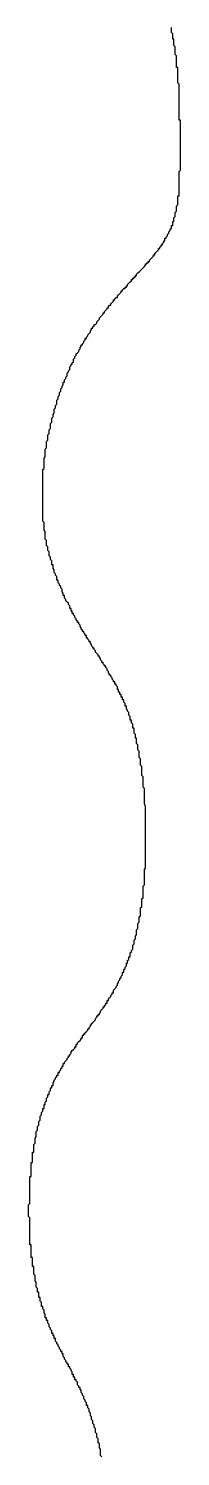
# Model space of a CAD drawing. Header units: millimetres. Extents: x 289 to 9778, y -894 to 6380.
# Drawn here: x 7124.49 to 7125.67, y -350.55 to -339.44 of the extents above; entities that cross this region are included whole.
import ezdxf

# ---------------------------------------------------------------- set-up
doc = ezdxf.new("R2010")
doc.units = ezdxf.units.MM

msp = doc.modelspace()

# ---------------------------------------------------------------- linework, layer by layer
msp.add_polyline3d([(7125.06, -350.553, 0), (7125.05, -350.543, 0), (7125.05, -350.533, 0), (7125.05, -350.523, 0), (7125.05, -350.513, 0), (7125.05, -350.503, 0), (7125.05, -350.493, 0), (7125.04, -350.483, 0), (7125.04, -350.473, 0), (7125.04, -350.473, 0), (7125.04, -350.463, 0), (7125.04, -350.453, 0), (7125.03, -350.443, 0), (7125.03, -350.433, 0), (7125.03, -350.423, 0), (7125.03, -350.413, 0), (7125.03, -350.413, 0), (7125.02, -350.403, 0), (7125.02, -350.393, 0), (7125.02, -350.383, 0), (7125.02, -350.373, 0), (7125.02, -350.373, 0), (7125.01, -350.363, 0), (7125.01, -350.353, 0), (7125.01, -350.343, 0), (7125.01, -350.343, 0), (7125.01, -350.333, 0), (7125, -350.323, 0), (7125, -350.313, 0), (7125, -350.303, 0), (7125, -350.303, 0), (7124.99, -350.293, 0), (7124.99, -350.283, 0), (7124.99, -350.273, 0), (7124.99, -350.273, 0), (7124.98, -350.263, 0), (7124.98, -350.253, 0), (7124.98, -350.253, 0), (7124.98, -350.243, 0), (7124.97, -350.233, 0), (7124.97, -350.223, 0), (7124.97, -350.223, 0), (7124.97, -350.213, 0), (7124.96, -350.203, 0), (7124.96, -350.203, 0), (7124.96, -350.193, 0), (7124.96, -350.183, 0), (7124.95, -350.173, 0), (7124.95, -350.173, 0), (7124.95, -350.163, 0), (7124.95, -350.153, 0), (7124.94, -350.153, 0), (7124.94, -350.143, 0), (7124.94, -350.133, 0), (7124.94, -350.133, 0), (7124.93, -350.123, 0), (7124.93, -350.113, 0), (7124.93, -350.113, 0), (7124.92, -350.103, 0), (7124.92, -350.093, 0), (7124.92, -350.093, 0), (7124.92, -350.083, 0), (7124.91, -350.073, 0), (7124.91, -350.073, 0), (7124.91, -350.063, 0), (7124.9, -350.053, 0), (7124.9, -350.053, 0), (7124.9, -350.043, 0), (7124.9, -350.033, 0), (7124.89, -350.033, 0), (7124.89, -350.023, 0), (7124.89, -350.013, 0), (7124.88, -350.013, 0), (7124.88, -350.003, 0), (7124.88, -350.003, 0), (7124.87, -349.993, 0), (7124.87, -349.983, 0), (7124.87, -349.983, 0), (7124.87, -349.973, 0), (7124.86, -349.963, 0), (7124.86, -349.963, 0), (7124.86, -349.953, 0), (7124.85, -349.953, 0), (7124.85, -349.943, 0), (7124.85, -349.933, 0), (7124.84, -349.933, 0), (7124.84, -349.923, 0), (7124.84, -349.913, 0), (7124.83, -349.913, 0), (7124.83, -349.903, 0), (7124.83, -349.903, 0), (7124.83, -349.893, 0), (7124.82, -349.883, 0), (7124.82, -349.883, 0), (7124.82, -349.873, 0), (7124.81, -349.863, 0), (7124.81, -349.863, 0), (7124.81, -349.853, 0), (7124.8, -349.853, 0), (7124.8, -349.843, 0), (7124.8, -349.833, 0), (7124.79, -349.833, 0), (7124.79, -349.823, 0), (7124.79, -349.823, 0), (7124.78, -349.813, 0), (7124.78, -349.803, 0), (7124.78, -349.803, 0), (7124.77, -349.793, 0), (7124.77, -349.783, 0), (7124.77, -349.783, 0), (7124.76, -349.773, 0), (7124.76, -349.773, 0), (7124.76, -349.763, 0), (7124.76, -349.753, 0), (7124.75, -349.753, 0), (7124.75, -349.743, 0), (7124.75, -349.733, 0), (7124.74, -349.733, 0), (7124.74, -349.723, 0), (7124.74, -349.723, 0), (7124.73, -349.713, 0), (7124.73, -349.703, 0), (7124.73, -349.703, 0), (7124.72, -349.693, 0), (7124.72, -349.683, 0), (7124.72, -349.683, 0), (7124.71, -349.673, 0), (7124.71, -349.673, 0), (7124.71, -349.663, 0), (7124.7, -349.653, 0), (7124.7, -349.653, 0), (7124.7, -349.643, 0), (7124.7, -349.633, 0), (7124.69, -349.633, 0), (7124.69, -349.623, 0), (7124.69, -349.613, 0), (7124.68, -349.613, 0), (7124.68, -349.603, 0), (7124.68, -349.593, 0), (7124.67, -349.593, 0), (7124.67, -349.583, 0), (7124.67, -349.583, 0), (7124.67, -349.573, 0), (7124.66, -349.563, 0), (7124.66, -349.563, 0), (7124.66, -349.553, 0), (7124.65, -349.543, 0), (7124.65, -349.543, 0), (7124.65, -349.533, 0), (7124.65, -349.523, 0), (7124.64, -349.513, 0), (7124.64, -349.513, 0), (7124.64, -349.503, 0), (7124.64, -349.493, 0), (7124.63, -349.493, 0), (7124.63, -349.483, 0), (7124.63, -349.473, 0), (7124.62, -349.473, 0), (7124.62, -349.463, 0), (7124.62, -349.453, 0), (7124.62, -349.453, 0), (7124.62, -349.443, 0), (7124.61, -349.433, 0), (7124.61, -349.433, 0), (7124.61, -349.423, 0), (7124.61, -349.413, 0), (7124.6, -349.403, 0), (7124.6, -349.403, 0), (7124.6, -349.393, 0), (7124.6, -349.383, 0), (7124.59, -349.383, 0), (7124.59, -349.373, 0), (7124.59, -349.363, 0), (7124.59, -349.363, 0), (7124.59, -349.353, 0), (7124.58, -349.343, 0), (7124.58, -349.343, 0), (7124.58, -349.333, 0), (7124.58, -349.323, 0), (7124.58, -349.313, 0), (7124.57, -349.313, 0), (7124.57, -349.303, 0), (7124.57, -349.293, 0), (7124.57, -349.293, 0), (7124.57, -349.283, 0), (7124.57, -349.273, 0), (7124.56, -349.273, 0), (7124.56, -349.263, 0), (7124.56, -349.253, 0), (7124.56, -349.243, 0), (7124.56, -349.243, 0), (7124.55, -349.233, 0), (7124.55, -349.223, 0), (7124.55, -349.223, 0), (7124.55, -349.213, 0), (7124.55, -349.203, 0), (7124.55, -349.193, 0), (7124.55, -349.193, 0), (7124.54, -349.183, 0), (7124.54, -349.173, 0), (7124.54, -349.173, 0), (7124.54, -349.163, 0), (7124.54, -349.153, 0), (7124.54, -349.153, 0), (7124.54, -349.143, 0), (7124.53, -349.133, 0), (7124.53, -349.123, 0), (7124.53, -349.123, 0), (7124.53, -349.113, 0), (7124.53, -349.103, 0), (7124.53, -349.103, 0), (7124.53, -349.093, 0), (7124.53, -349.083, 0), (7124.53, -349.073, 0), (7124.52, -349.073, 0), (7124.52, -349.063, 0), (7124.52, -349.053, 0), (7124.52, -349.053, 0), (7124.52, -349.043, 0), (7124.52, -349.033, 0), (7124.52, -349.023, 0), (7124.52, -349.023, 0), (7124.52, -349.013, 0), (7124.52, -349.003, 0), (7124.51, -349.003, 0), (7124.51, -348.993, 0), (7124.51, -348.983, 0), (7124.51, -348.973, 0), (7124.51, -348.973, 0), (7124.51, -348.963, 0), (7124.51, -348.953, 0), (7124.51, -348.953, 0), (7124.51, -348.943, 0), (7124.51, -348.933, 0), (7124.51, -348.933, 0), (7124.51, -348.923, 0), (7124.51, -348.913, 0), (7124.51, -348.903, 0), (7124.5, -348.903, 0), (7124.5, -348.893, 0), (7124.5, -348.883, 0), (7124.5, -348.883, 0), (7124.5, -348.873, 0), (7124.5, -348.863, 0), (7124.5, -348.853, 0), (7124.5, -348.853, 0), (7124.5, -348.843, 0), (7124.5, -348.833, 0), (7124.5, -348.833, 0), (7124.5, -348.823, 0), (7124.5, -348.813, 0), (7124.5, -348.803, 0), (7124.5, -348.803, 0), (7124.5, -348.793, 0), (7124.5, -348.783, 0), (7124.5, -348.783, 0), (7124.5, -348.773, 0), (7124.5, -348.763, 0), (7124.5, -348.753, 0), (7124.5, -348.753, 0), (7124.5, -348.743, 0), (7124.5, -348.733, 0), (7124.5, -348.733, 0), (7124.5, -348.723, 0), (7124.5, -348.713, 0), (7124.5, -348.713, 0), (7124.5, -348.703, 0), (7124.5, -348.693, 0), (7124.49, -348.683, 0), (7124.49, -348.683, 0), (7124.49, -348.673, 0), (7124.49, -348.663, 0), (7124.49, -348.663, 0), (7124.49, -348.653, 0), (7124.49, -348.643, 0), (7124.49, -348.633, 0), (7124.49, -348.633, 0), (7124.49, -348.623, 0), (7124.49, -348.613, 0), (7124.49, -348.613, 0), (7124.49, -348.603, 0), (7124.49, -348.593, 0), (7124.49, -348.593, 0), (7124.5, -348.583, 0), (7124.5, -348.573, 0), (7124.5, -348.563, 0), (7124.5, -348.563, 0), (7124.5, -348.553, 0), (7124.5, -348.543, 0), (7124.5, -348.543, 0), (7124.5, -348.533, 0), (7124.5, -348.523, 0), (7124.5, -348.513, 0), (7124.5, -348.513, 0), (7124.5, -348.503, 0), (7124.5, -348.493, 0), (7124.5, -348.493, 0), (7124.5, -348.483, 0), (7124.5, -348.473, 0), (7124.5, -348.463, 0), (7124.5, -348.463, 0), (7124.5, -348.453, 0), (7124.5, -348.443, 0), (7124.5, -348.443, 0), (7124.5, -348.433, 0), (7124.5, -348.423, 0), (7124.5, -348.413, 0), (7124.5, -348.413, 0), (7124.5, -348.403, 0), (7124.5, -348.393, 0), (7124.5, -348.393, 0), (7124.5, -348.383, 0), (7124.5, -348.373, 0), (7124.51, -348.373, 0), (7124.51, -348.363, 0), (7124.51, -348.353, 0), (7124.51, -348.343, 0), (7124.51, -348.343, 0), (7124.51, -348.333, 0), (7124.51, -348.323, 0), (7124.51, -348.313, 0), (7124.51, -348.313, 0), (7124.51, -348.303, 0), (7124.51, -348.293, 0), (7124.51, -348.293, 0), (7124.51, -348.283, 0), (7124.51, -348.273, 0), (7124.51, -348.263, 0), (7124.52, -348.263, 0), (7124.52, -348.253, 0), (7124.52, -348.243, 0), (7124.52, -348.243, 0), (7124.52, -348.233, 0), (7124.52, -348.223, 0), (7124.52, -348.213, 0), (7124.52, -348.213, 0), (7124.52, -348.203, 0), (7124.52, -348.193, 0), (7124.52, -348.183, 0), (7124.53, -348.183, 0), (7124.53, -348.173, 0), (7124.53, -348.163, 0), (7124.53, -348.163, 0), (7124.53, -348.153, 0), (7124.53, -348.143, 0), (7124.53, -348.133, 0), (7124.53, -348.133, 0), (7124.53, -348.123, 0), (7124.54, -348.113, 0), (7124.54, -348.103, 0), (7124.54, -348.103, 0), (7124.54, -348.093, 0), (7124.54, -348.083, 0), (7124.54, -348.083, 0), (7124.54, -348.073, 0), (7124.55, -348.063, 0), (7124.55, -348.053, 0), (7124.55, -348.053, 0), (7124.55, -348.043, 0), (7124.55, -348.033, 0), (7124.55, -348.023, 0), (7124.55, -348.023, 0), (7124.56, -348.013, 0), (7124.56, -348.003, 0), (7124.56, -348.003, 0), (7124.56, -347.993, 0), (7124.56, -347.983, 0), (7124.57, -347.973, 0), (7124.57, -347.973, 0), (7124.57, -347.963, 0), (7124.57, -347.953, 0), (7124.57, -347.943, 0), (7124.57, -347.943, 0), (7124.58, -347.933, 0), (7124.58, -347.923, 0), (7124.58, -347.923, 0), (7124.58, -347.913, 0), (7124.58, -347.903, 0), (7124.59, -347.893, 0), (7124.59, -347.893, 0), (7124.59, -347.883, 0), (7124.59, -347.873, 0), (7124.6, -347.863, 0), (7124.6, -347.863, 0), (7124.6, -347.853, 0), (7124.6, -347.843, 0), (7124.61, -347.843, 0), (7124.61, -347.833, 0), (7124.61, -347.823, 0), (7124.61, -347.813, 0), (7124.62, -347.813, 0), (7124.62, -347.803, 0), (7124.62, -347.793, 0), (7124.62, -347.793, 0), (7124.63, -347.783, 0), (7124.63, -347.773, 0), (7124.63, -347.763, 0), (7124.63, -347.763, 0), (7124.64, -347.753, 0), (7124.64, -347.743, 0), (7124.64, -347.733, 0), (7124.65, -347.733, 0), (7124.65, -347.723, 0), (7124.65, -347.713, 0), (7124.65, -347.713, 0), (7124.66, -347.703, 0), (7124.66, -347.693, 0), (7124.66, -347.683, 0), (7124.67, -347.683, 0), (7124.67, -347.673, 0), (7124.67, -347.663, 0), (7124.68, -347.663, 0), (7124.68, -347.653, 0), (7124.68, -347.643, 0), (7124.69, -347.633, 0), (7124.69, -347.633, 0), (7124.69, -347.623, 0), (7124.7, -347.613, 0), (7124.7, -347.613, 0), (7124.7, -347.603, 0), (7124.71, -347.593, 0), (7124.71, -347.583, 0), (7124.72, -347.583, 0), (7124.72, -347.573, 0), (7124.72, -347.563, 0), (7124.73, -347.563, 0), (7124.73, -347.553, 0), (7124.74, -347.543, 0), (7124.74, -347.543, 0), (7124.74, -347.533, 0), (7124.75, -347.523, 0), (7124.75, -347.513, 0), (7124.76, -347.513, 0), (7124.76, -347.503, 0), (7124.76, -347.493, 0), (7124.77, -347.493, 0), (7124.77, -347.483, 0), (7124.78, -347.473, 0), (7124.78, -347.473, 0), (7124.79, -347.463, 0), (7124.79, -347.453, 0), (7124.79, -347.453, 0), (7124.8, -347.443, 0), (7124.8, -347.433, 0), (7124.81, -347.433, 0), (7124.81, -347.423, 0), (7124.82, -347.413, 0), (7124.82, -347.413, 0), (7124.82, -347.403, 0), (7124.83, -347.393, 0), (7124.83, -347.393, 0), (7124.84, -347.383, 0), (7124.84, -347.383, 0), (7124.85, -347.373, 0), (7124.85, -347.363, 0), (7124.86, -347.363, 0), (7124.86, -347.353, 0), (7124.86, -347.343, 0), (7124.87, -347.343, 0), (7124.87, -347.333, 0), (7124.88, -347.323, 0), (7124.88, -347.323, 0), (7124.89, -347.313, 0), (7124.89, -347.313, 0), (7124.9, -347.303, 0), (7124.9, -347.293, 0), (7124.91, -347.293, 0), (7124.91, -347.283, 0), (7124.91, -347.273, 0), (7124.92, -347.273, 0), (7124.92, -347.263, 0), (7124.93, -347.263, 0), (7124.93, -347.253, 0), (7124.94, -347.243, 0), (7124.94, -347.243, 0), (7124.95, -347.233, 0), (7124.95, -347.223, 0), (7124.96, -347.223, 0), (7124.96, -347.213, 0), (7124.96, -347.213, 0), (7124.97, -347.203, 0), (7124.97, -347.193, 0), (7124.98, -347.193, 0), (7124.98, -347.183, 0), (7124.99, -347.173, 0), (7124.99, -347.173, 0), (7125, -347.163, 0), (7125, -347.163, 0), (7125.01, -347.153, 0), (7125.01, -347.143, 0), (7125.01, -347.143, 0), (7125.02, -347.133, 0), (7125.02, -347.123, 0), (7125.03, -347.123, 0), (7125.03, -347.113, 0), (7125.04, -347.113, 0), (7125.04, -347.103, 0), (7125.05, -347.093, 0), (7125.05, -347.093, 0), (7125.05, -347.083, 0), (7125.06, -347.073, 0), (7125.06, -347.073, 0), (7125.07, -347.063, 0), (7125.07, -347.053, 0), (7125.08, -347.053, 0), (7125.08, -347.043, 0), (7125.08, -347.043, 0), (7125.09, -347.033, 0), (7125.09, -347.023, 0), (7125.1, -347.023, 0), (7125.1, -347.013, 0), (7125.1, -347.003, 0), (7125.11, -347.003, 0), (7125.11, -346.993, 0), (7125.12, -346.983, 0), (7125.12, -346.983, 0), (7125.13, -346.973, 0), (7125.13, -346.963, 0), (7125.13, -346.963, 0), (7125.14, -346.953, 0), (7125.14, -346.943, 0), (7125.15, -346.943, 0), (7125.15, -346.933, 0), (7125.15, -346.923, 0), (7125.16, -346.913, 0), (7125.16, -346.913, 0), (7125.17, -346.903, 0), (7125.17, -346.893, 0), (7125.17, -346.893, 0), (7125.18, -346.883, 0), (7125.18, -346.873, 0), (7125.18, -346.873, 0), (7125.19, -346.863, 0), (7125.19, -346.853, 0), (7125.2, -346.843, 0), (7125.2, -346.843, 0), (7125.2, -346.833, 0), (7125.21, -346.823, 0), (7125.21, -346.813, 0), (7125.21, -346.813, 0), (7125.22, -346.803, 0), (7125.22, -346.793, 0), (7125.22, -346.783, 0), (7125.23, -346.783, 0), (7125.23, -346.773, 0), (7125.23, -346.763, 0), (7125.24, -346.753, 0), (7125.24, -346.753, 0), (7125.24, -346.743, 0), (7125.25, -346.733, 0), (7125.25, -346.723, 0), (7125.25, -346.713, 0), (7125.26, -346.713, 0), (7125.26, -346.703, 0), (7125.26, -346.693, 0), (7125.27, -346.683, 0), (7125.27, -346.673, 0), (7125.27, -346.663, 0), (7125.28, -346.663, 0), (7125.28, -346.653, 0), (7125.28, -346.643, 0), (7125.28, -346.633, 0), (7125.29, -346.623, 0), (7125.29, -346.613, 0), (7125.29, -346.613, 0), (7125.3, -346.603, 0), (7125.3, -346.593, 0), (7125.3, -346.583, 0), (7125.3, -346.573, 0), (7125.31, -346.563, 0), (7125.31, -346.553, 0), (7125.31, -346.543, 0), (7125.31, -346.533, 0), (7125.32, -346.523, 0), (7125.32, -346.523, 0), (7125.32, -346.513, 0), (7125.32, -346.503, 0), (7125.33, -346.493, 0), (7125.33, -346.483, 0), (7125.33, -346.473, 0), (7125.33, -346.463, 0), (7125.33, -346.453, 0), (7125.34, -346.443, 0), (7125.34, -346.433, 0), (7125.34, -346.423, 0), (7125.34, -346.413, 0), (7125.34, -346.403, 0), (7125.35, -346.393, 0), (7125.35, -346.383, 0), (7125.35, -346.373, 0), (7125.35, -346.363, 0), (7125.35, -346.353, 0), (7125.36, -346.343, 0), (7125.36, -346.333, 0), (7125.36, -346.313, 0), (7125.36, -346.303, 0), (7125.36, -346.293, 0), (7125.36, -346.283, 0), (7125.37, -346.273, 0), (7125.37, -346.263, 0), (7125.37, -346.253, 0), (7125.37, -346.243, 0), (7125.37, -346.233, 0), (7125.37, -346.223, 0), (7125.37, -346.213, 0), (7125.38, -346.203, 0), (7125.38, -346.193, 0), (7125.38, -346.173, 0), (7125.38, -346.163, 0), (7125.38, -346.153, 0), (7125.38, -346.143, 0), (7125.38, -346.133, 0), (7125.38, -346.123, 0), (7125.38, -346.113, 0), (7125.39, -346.103, 0), (7125.39, -346.093, 0), (7125.39, -346.073, 0), (7125.39, -346.063, 0), (7125.39, -346.053, 0), (7125.39, -346.043, 0), (7125.39, -346.033, 0), (7125.39, -346.023, 0), (7125.39, -346.013, 0), (7125.39, -345.993, 0), (7125.39, -345.983, 0), (7125.4, -345.973, 0), (7125.4, -345.963, 0), (7125.4, -345.953, 0), (7125.4, -345.943, 0), (7125.4, -345.933, 0), (7125.4, -345.913, 0), (7125.4, -345.903, 0), (7125.4, -345.893, 0), (7125.4, -345.883, 0), (7125.4, -345.873, 0), (7125.4, -345.863, 0), (7125.4, -345.853, 0), (7125.4, -345.833, 0), (7125.4, -345.823, 0), (7125.4, -345.813, 0), (7125.4, -345.803, 0), (7125.4, -345.793, 0), (7125.4, -345.783, 0), (7125.4, -345.773, 0), (7125.4, -345.753, 0), (7125.4, -345.743, 0), (7125.4, -345.733, 0), (7125.4, -345.723, 0), (7125.4, -345.713, 0), (7125.4, -345.703, 0), (7125.4, -345.693, 0), (7125.4, -345.673, 0), (7125.4, -345.663, 0), (7125.4, -345.653, 0), (7125.4, -345.643, 0), (7125.4, -345.633, 0), (7125.4, -345.623, 0), (7125.4, -345.613, 0), (7125.4, -345.603, 0), (7125.4, -345.583, 0), (7125.4, -345.573, 0), (7125.4, -345.563, 0), (7125.4, -345.553, 0), (7125.4, -345.543, 0), (7125.4, -345.533, 0), (7125.4, -345.523, 0), (7125.4, -345.513, 0), (7125.4, -345.503, 0), (7125.4, -345.493, 0), (7125.39, -345.473, 0), (7125.39, -345.463, 0), (7125.39, -345.453, 0), (7125.39, -345.443, 0), (7125.39, -345.433, 0), (7125.39, -345.423, 0), (7125.39, -345.413, 0), (7125.39, -345.403, 0), (7125.39, -345.393, 0), (7125.39, -345.383, 0), (7125.39, -345.373, 0), (7125.39, -345.363, 0), (7125.39, -345.353, 0), (7125.38, -345.343, 0), (7125.38, -345.333, 0), (7125.38, -345.323, 0), (7125.38, -345.313, 0), (7125.38, -345.303, 0), (7125.38, -345.293, 0), (7125.38, -345.283, 0), (7125.38, -345.273, 0), (7125.38, -345.263, 0), (7125.37, -345.253, 0), (7125.37, -345.243, 0), (7125.37, -345.233, 0), (7125.37, -345.223, 0), (7125.37, -345.213, 0), (7125.37, -345.203, 0), (7125.37, -345.193, 0), (7125.37, -345.183, 0), (7125.36, -345.173, 0), (7125.36, -345.163, 0), (7125.36, -345.153, 0), (7125.36, -345.143, 0), (7125.36, -345.143, 0), (7125.36, -345.133, 0), (7125.36, -345.123, 0), (7125.35, -345.113, 0), (7125.35, -345.103, 0), (7125.35, -345.093, 0), (7125.35, -345.083, 0), (7125.35, -345.073, 0), (7125.35, -345.073, 0), (7125.35, -345.063, 0), (7125.34, -345.053, 0), (7125.34, -345.043, 0), (7125.34, -345.033, 0), (7125.34, -345.023, 0), (7125.34, -345.023, 0), (7125.34, -345.013, 0), (7125.33, -345.003, 0), (7125.33, -344.993, 0), (7125.33, -344.993, 0), (7125.33, -344.983, 0), (7125.33, -344.973, 0), (7125.33, -344.963, 0), (7125.32, -344.963, 0), (7125.32, -344.953, 0), (7125.32, -344.943, 0), (7125.32, -344.933, 0), (7125.32, -344.933, 0), (7125.31, -344.923, 0), (7125.31, -344.913, 0), (7125.31, -344.903, 0), (7125.31, -344.903, 0), (7125.31, -344.893, 0), (7125.31, -344.883, 0), (7125.3, -344.883, 0), (7125.3, -344.873, 0), (7125.3, -344.863, 0), (7125.3, -344.863, 0), (7125.3, -344.853, 0), (7125.29, -344.843, 0), (7125.29, -344.843, 0), (7125.29, -344.833, 0), (7125.29, -344.823, 0), (7125.28, -344.823, 0), (7125.28, -344.813, 0), (7125.28, -344.803, 0), (7125.28, -344.803, 0), (7125.28, -344.793, 0), (7125.27, -344.783, 0), (7125.27, -344.783, 0), (7125.27, -344.773, 0), (7125.27, -344.773, 0), (7125.27, -344.763, 0), (7125.26, -344.753, 0), (7125.26, -344.753, 0), (7125.26, -344.743, 0), (7125.26, -344.743, 0), (7125.25, -344.733, 0), (7125.25, -344.723, 0), (7125.25, -344.723, 0), (7125.25, -344.713, 0), (7125.24, -344.713, 0), (7125.24, -344.703, 0), (7125.24, -344.703, 0), (7125.24, -344.693, 0), (7125.23, -344.683, 0), (7125.23, -344.683, 0), (7125.23, -344.673, 0), (7125.23, -344.673, 0), (7125.23, -344.663, 0), (7125.22, -344.663, 0), (7125.22, -344.653, 0), (7125.22, -344.643, 0), (7125.21, -344.643, 0), (7125.21, -344.633, 0), (7125.21, -344.633, 0), (7125.21, -344.623, 0), (7125.2, -344.623, 0), (7125.2, -344.613, 0), (7125.2, -344.613, 0), (7125.2, -344.603, 0), (7125.19, -344.603, 0), (7125.19, -344.593, 0), (7125.19, -344.593, 0), (7125.19, -344.583, 0), (7125.18, -344.583, 0), (7125.18, -344.573, 0), (7125.18, -344.563, 0), (7125.18, -344.563, 0), (7125.17, -344.553, 0), (7125.17, -344.553, 0), (7125.17, -344.543, 0), (7125.16, -344.543, 0), (7125.16, -344.533, 0), (7125.16, -344.533, 0), (7125.16, -344.523, 0), (7125.15, -344.523, 0), (7125.15, -344.513, 0), (7125.15, -344.513, 0), (7125.14, -344.503, 0), (7125.14, -344.503, 0), (7125.14, -344.493, 0), (7125.14, -344.493, 0), (7125.13, -344.483, 0), (7125.13, -344.483, 0), (7125.13, -344.473, 0), (7125.12, -344.473, 0), (7125.12, -344.463, 0), (7125.12, -344.463, 0), (7125.11, -344.453, 0), (7125.11, -344.453, 0), (7125.11, -344.443, 0), (7125.1, -344.433, 0), (7125.1, -344.433, 0), (7125.1, -344.423, 0), (7125.1, -344.423, 0), (7125.09, -344.413, 0), (7125.09, -344.413, 0), (7125.09, -344.403, 0), (7125.08, -344.403, 0), (7125.08, -344.393, 0), (7125.08, -344.393, 0), (7125.07, -344.383, 0), (7125.07, -344.383, 0), (7125.07, -344.373, 0), (7125.06, -344.373, 0), (7125.06, -344.363, 0), (7125.06, -344.363, 0), (7125.05, -344.353, 0), (7125.05, -344.343, 0), (7125.05, -344.343, 0), (7125.04, -344.333, 0), (7125.04, -344.333, 0), (7125.04, -344.323, 0), (7125.03, -344.323, 0), (7125.03, -344.313, 0), (7125.03, -344.313, 0), (7125.02, -344.303, 0), (7125.02, -344.303, 0), (7125.01, -344.293, 0), (7125.01, -344.283, 0), (7125.01, -344.283, 0), (7125, -344.273, 0), (7125, -344.273, 0), (7125, -344.263, 0), (7124.99, -344.263, 0), (7124.99, -344.253, 0), (7124.99, -344.253, 0), (7124.98, -344.243, 0), (7124.98, -344.233, 0), (7124.98, -344.233, 0), (7124.97, -344.223, 0), (7124.97, -344.223, 0), (7124.97, -344.213, 0), (7124.96, -344.213, 0), (7124.96, -344.203, 0), (7124.95, -344.193, 0), (7124.95, -344.193, 0), (7124.95, -344.183, 0), (7124.94, -344.183, 0), (7124.94, -344.173, 0), (7124.94, -344.163, 0), (7124.93, -344.163, 0), (7124.93, -344.153, 0), (7124.93, -344.153, 0), (7124.92, -344.143, 0), (7124.92, -344.133, 0), (7124.91, -344.133, 0), (7124.91, -344.123, 0), (7124.91, -344.123, 0), (7124.9, -344.113, 0), (7124.9, -344.103, 0), (7124.9, -344.103, 0), (7124.89, -344.093, 0), (7124.89, -344.083, 0), (7124.89, -344.083, 0), (7124.88, -344.073, 0), (7124.88, -344.063, 0), (7124.87, -344.063, 0), (7124.87, -344.053, 0), (7124.87, -344.053, 0), (7124.86, -344.043, 0), (7124.86, -344.033, 0), (7124.86, -344.033, 0), (7124.85, -344.023, 0), (7124.85, -344.013, 0), (7124.85, -344.013, 0), (7124.84, -344.003, 0), (7124.84, -343.993, 0), (7124.83, -343.993, 0), (7124.83, -343.983, 0), (7124.83, -343.973, 0), (7124.82, -343.973, 0), (7124.82, -343.963, 0), (7124.82, -343.953, 0), (7124.81, -343.953, 0), (7124.81, -343.943, 0), (7124.81, -343.933, 0), (7124.8, -343.923, 0), (7124.8, -343.923, 0), (7124.8, -343.913, 0), (7124.79, -343.903, 0), (7124.79, -343.903, 0), (7124.78, -343.893, 0), (7124.78, -343.883, 0), (7124.78, -343.883, 0), (7124.77, -343.873, 0), (7124.77, -343.863, 0), (7124.77, -343.853, 0), (7124.76, -343.853, 0), (7124.76, -343.843, 0), (7124.76, -343.833, 0), (7124.75, -343.823, 0), (7124.75, -343.823, 0), (7124.75, -343.813, 0), (7124.75, -343.803, 0), (7124.74, -343.793, 0), (7124.74, -343.793, 0), (7124.74, -343.783, 0), (7124.73, -343.773, 0), (7124.73, -343.763, 0), (7124.73, -343.763, 0), (7124.72, -343.753, 0), (7124.72, -343.743, 0), (7124.72, -343.733, 0), (7124.71, -343.733, 0), (7124.71, -343.723, 0), (7124.71, -343.713, 0), (7124.71, -343.703, 0), (7124.7, -343.693, 0), (7124.7, -343.693, 0), (7124.7, -343.683, 0), (7124.69, -343.673, 0), (7124.69, -343.663, 0), (7124.69, -343.653, 0), (7124.69, -343.653, 0), (7124.68, -343.643, 0), (7124.68, -343.633, 0), (7124.68, -343.623, 0), (7124.68, -343.613, 0), (7124.67, -343.613, 0), (7124.67, -343.603, 0), (7124.67, -343.593, 0), (7124.67, -343.583, 0), (7124.66, -343.573, 0), (7124.66, -343.563, 0), (7124.66, -343.563, 0), (7124.66, -343.553, 0), (7124.65, -343.543, 0), (7124.65, -343.533, 0), (7124.65, -343.523, 0), (7124.65, -343.513, 0), (7124.64, -343.503, 0), (7124.64, -343.503, 0), (7124.64, -343.493, 0), (7124.64, -343.483, 0), (7124.64, -343.473, 0), (7124.63, -343.463, 0), (7124.63, -343.453, 0), (7124.63, -343.443, 0), (7124.63, -343.433, 0), (7124.63, -343.423, 0), (7124.63, -343.423, 0), (7124.62, -343.413, 0), (7124.62, -343.403, 0), (7124.62, -343.393, 0), (7124.62, -343.383, 0), (7124.62, -343.373, 0), (7124.62, -343.363, 0), (7124.62, -343.353, 0), (7124.61, -343.343, 0), (7124.61, -343.333, 0), (7124.61, -343.323, 0), (7124.61, -343.313, 0), (7124.61, -343.313, 0), (7124.61, -343.303, 0), (7124.61, -343.293, 0), (7124.61, -343.283, 0), (7124.6, -343.273, 0), (7124.6, -343.263, 0), (7124.6, -343.253, 0), (7124.6, -343.243, 0), (7124.6, -343.233, 0), (7124.6, -343.223, 0), (7124.6, -343.213, 0), (7124.6, -343.203, 0), (7124.6, -343.193, 0), (7124.6, -343.183, 0), (7124.6, -343.173, 0), (7124.6, -343.163, 0), (7124.6, -343.153, 0), (7124.6, -343.143, 0), (7124.6, -343.133, 0), (7124.6, -343.123, 0), (7124.6, -343.113, 0), (7124.6, -343.103, 0), (7124.6, -343.093, 0), (7124.6, -343.083, 0), (7124.6, -343.073, 0), (7124.6, -343.063, 0), (7124.6, -343.053, 0), (7124.6, -343.043, 0), (7124.6, -343.033, 0), (7124.6, -343.023, 0), (7124.6, -343.013, 0), (7124.6, -343.003, 0), (7124.6, -342.993, 0), (7124.6, -342.983, 0), (7124.6, -342.973, 0), (7124.6, -342.963, 0), (7124.6, -342.953, 0), (7124.6, -342.943, 0), (7124.6, -342.933, 0), (7124.6, -342.923, 0), (7124.6, -342.913, 0), (7124.6, -342.903, 0), (7124.6, -342.893, 0), (7124.6, -342.883, 0), (7124.6, -342.873, 0), (7124.61, -342.863, 0), (7124.61, -342.853, 0), (7124.61, -342.843, 0), (7124.61, -342.833, 0), (7124.61, -342.823, 0), (7124.61, -342.813, 0), (7124.61, -342.803, 0), (7124.61, -342.793, 0), (7124.61, -342.783, 0), (7124.62, -342.773, 0), (7124.62, -342.763, 0), (7124.62, -342.753, 0), (7124.62, -342.743, 0), (7124.62, -342.733, 0), (7124.62, -342.723, 0), (7124.62, -342.713, 0), (7124.63, -342.703, 0), (7124.63, -342.693, 0), (7124.63, -342.683, 0), (7124.63, -342.673, 0), (7124.63, -342.663, 0), (7124.63, -342.653, 0), (7124.64, -342.643, 0), (7124.64, -342.633, 0), (7124.64, -342.623, 0), (7124.64, -342.613, 0), (7124.64, -342.603, 0), (7124.65, -342.593, 0), (7124.65, -342.583, 0), (7124.65, -342.573, 0), (7124.65, -342.563, 0), (7124.66, -342.553, 0), (7124.66, -342.543, 0), (7124.66, -342.533, 0), (7124.66, -342.523, 0), (7124.66, -342.513, 0), (7124.67, -342.503, 0), (7124.67, -342.493, 0), (7124.67, -342.483, 0), (7124.67, -342.473, 0), (7124.68, -342.463, 0), (7124.68, -342.453, 0), (7124.68, -342.443, 0), (7124.69, -342.433, 0), (7124.69, -342.423, 0), (7124.69, -342.413, 0), (7124.69, -342.403, 0), (7124.7, -342.393, 0), (7124.7, -342.383, 0), (7124.7, -342.373, 0), (7124.71, -342.363, 0), (7124.71, -342.353, 0), (7124.71, -342.343, 0), (7124.71, -342.333, 0), (7124.72, -342.323, 0), (7124.72, -342.313, 0), (7124.72, -342.303, 0), (7124.73, -342.293, 0), (7124.73, -342.283, 0), (7124.73, -342.273, 0), (7124.74, -342.263, 0), (7124.74, -342.253, 0), (7124.74, -342.243, 0), (7124.75, -342.233, 0), (7124.75, -342.223, 0), (7124.76, -342.213, 0), (7124.76, -342.203, 0), (7124.76, -342.193, 0), (7124.77, -342.193, 0), (7124.77, -342.183, 0), (7124.77, -342.173, 0), (7124.78, -342.163, 0), (7124.78, -342.153, 0), (7124.79, -342.143, 0), (7124.79, -342.133, 0), (7124.79, -342.123, 0), (7124.8, -342.113, 0), (7124.8, -342.103, 0), (7124.81, -342.093, 0), (7124.81, -342.083, 0), (7124.81, -342.073, 0), (7124.82, -342.063, 0), (7124.82, -342.053, 0), (7124.83, -342.053, 0), (7124.83, -342.043, 0), (7124.84, -342.033, 0), (7124.84, -342.023, 0), (7124.84, -342.013, 0), (7124.85, -342.003, 0), (7124.85, -341.993, 0), (7124.86, -341.983, 0), (7124.86, -341.973, 0), (7124.87, -341.963, 0), (7124.87, -341.963, 0), (7124.88, -341.953, 0), (7124.88, -341.943, 0), (7124.89, -341.933, 0), (7124.89, -341.923, 0), (7124.9, -341.913, 0), (7124.9, -341.903, 0), (7124.91, -341.903, 0), (7124.91, -341.893, 0), (7124.92, -341.883, 0), (7124.92, -341.873, 0), (7124.93, -341.863, 0), (7124.93, -341.853, 0), (7124.94, -341.853, 0), (7124.94, -341.843, 0), (7124.95, -341.833, 0), (7124.95, -341.823, 0), (7124.96, -341.813, 0), (7124.96, -341.813, 0), (7124.97, -341.803, 0), (7124.97, -341.793, 0), (7124.98, -341.783, 0), (7124.98, -341.773, 0), (7124.99, -341.773, 0), (7124.99, -341.763, 0), (7125, -341.753, 0), (7125, -341.743, 0), (7125.01, -341.743, 0), (7125.02, -341.733, 0), (7125.02, -341.723, 0), (7125.03, -341.713, 0), (7125.03, -341.713, 0), (7125.04, -341.703, 0), (7125.04, -341.693, 0), (7125.05, -341.683, 0), (7125.05, -341.683, 0), (7125.06, -341.673, 0), (7125.07, -341.663, 0), (7125.07, -341.653, 0), (7125.08, -341.653, 0), (7125.08, -341.643, 0), (7125.09, -341.633, 0), (7125.09, -341.633, 0), (7125.1, -341.623, 0), (7125.1, -341.613, 0), (7125.11, -341.613, 0), (7125.11, -341.603, 0), (7125.12, -341.593, 0), (7125.13, -341.593, 0), (7125.13, -341.583, 0), (7125.14, -341.573, 0), (7125.14, -341.573, 0), (7125.15, -341.563, 0), (7125.15, -341.553, 0), (7125.16, -341.553, 0), (7125.16, -341.543, 0), (7125.17, -341.533, 0), (7125.18, -341.533, 0), (7125.18, -341.523, 0), (7125.19, -341.513, 0), (7125.19, -341.513, 0), (7125.2, -341.503, 0), (7125.2, -341.503, 0), (7125.21, -341.493, 0), (7125.21, -341.483, 0), (7125.22, -341.483, 0), (7125.22, -341.473, 0), (7125.23, -341.463, 0), (7125.24, -341.463, 0), (7125.24, -341.453, 0), (7125.25, -341.453, 0), (7125.25, -341.443, 0), (7125.26, -341.443, 0), (7125.26, -341.433, 0), (7125.27, -341.423, 0), (7125.27, -341.423, 0), (7125.28, -341.413, 0), (7125.28, -341.413, 0), (7125.29, -341.403, 0), (7125.29, -341.393, 0), (7125.3, -341.393, 0), (7125.3, -341.383, 0), (7125.31, -341.383, 0), (7125.31, -341.373, 0), (7125.32, -341.373, 0), (7125.32, -341.363, 0), (7125.33, -341.363, 0), (7125.33, -341.353, 0), (7125.34, -341.343, 0), (7125.34, -341.343, 0), (7125.35, -341.333, 0), (7125.35, -341.333, 0), (7125.36, -341.323, 0), (7125.36, -341.323, 0), (7125.37, -341.313, 0), (7125.37, -341.313, 0), (7125.38, -341.303, 0), (7125.38, -341.303, 0), (7125.39, -341.293, 0), (7125.39, -341.293, 0), (7125.4, -341.283, 0), (7125.4, -341.283, 0), (7125.4, -341.273, 0), (7125.41, -341.273, 0), (7125.41, -341.263, 0), (7125.42, -341.263, 0), (7125.42, -341.253, 0), (7125.43, -341.253, 0), (7125.43, -341.243, 0), (7125.43, -341.243, 0), (7125.44, -341.233, 0), (7125.44, -341.233, 0), (7125.45, -341.223, 0), (7125.45, -341.223, 0), (7125.46, -341.213, 0), (7125.46, -341.213, 0), (7125.46, -341.203, 0), (7125.47, -341.203, 0), (7125.47, -341.193, 0), (7125.47, -341.193, 0), (7125.48, -341.183, 0), (7125.48, -341.183, 0), (7125.49, -341.173, 0), (7125.49, -341.173, 0), (7125.49, -341.173, 0), (7125.5, -341.163, 0), (7125.5, -341.163, 0), (7125.5, -341.153, 0), (7125.51, -341.153, 0), (7125.51, -341.143, 0), (7125.51, -341.143, 0), (7125.52, -341.133, 0), (7125.52, -341.133, 0), (7125.52, -341.133, 0), (7125.52, -341.123, 0), (7125.53, -341.123, 0), (7125.53, -341.113, 0), (7125.53, -341.113, 0), (7125.54, -341.103, 0), (7125.54, -341.103, 0), (7125.54, -341.103, 0), (7125.54, -341.093, 0), (7125.55, -341.093, 0), (7125.55, -341.083, 0), (7125.55, -341.083, 0), (7125.55, -341.073, 0), (7125.56, -341.073, 0), (7125.56, -341.073, 0), (7125.56, -341.063, 0), (7125.56, -341.063, 0), (7125.57, -341.053, 0), (7125.57, -341.053, 0), (7125.57, -341.053, 0), (7125.57, -341.043, 0), (7125.57, -341.043, 0), (7125.58, -341.033, 0), (7125.58, -341.033, 0), (7125.58, -341.033, 0), (7125.58, -341.023, 0), (7125.58, -341.023, 0), (7125.59, -341.013, 0), (7125.59, -341.013, 0), (7125.59, -341.003, 0), (7125.59, -341.003, 0), (7125.59, -341.003, 0), (7125.6, -340.993, 0), (7125.6, -340.993, 0), (7125.6, -340.983, 0), (7125.6, -340.983, 0), (7125.6, -340.983, 0), (7125.6, -340.973, 0), (7125.61, -340.973, 0), (7125.61, -340.963, 0), (7125.61, -340.963, 0), (7125.61, -340.953, 0), (7125.61, -340.953, 0), (7125.61, -340.953, 0), (7125.61, -340.943, 0), (7125.62, -340.943, 0), (7125.62, -340.933, 0), (7125.62, -340.933, 0), (7125.62, -340.923, 0), (7125.62, -340.923, 0), (7125.62, -340.913, 0), (7125.62, -340.913, 0), (7125.62, -340.913, 0), (7125.63, -340.903, 0), (7125.63, -340.903, 0), (7125.63, -340.893, 0), (7125.63, -340.893, 0), (7125.63, -340.883, 0), (7125.63, -340.883, 0), (7125.63, -340.873, 0), (7125.63, -340.873, 0), (7125.64, -340.863, 0), (7125.64, -340.863, 0), (7125.64, -340.863, 0), (7125.64, -340.853, 0), (7125.64, -340.853, 0), (7125.64, -340.843, 0), (7125.64, -340.843, 0), (7125.64, -340.833, 0), (7125.64, -340.833, 0), (7125.64, -340.823, 0), (7125.64, -340.823, 0), (7125.65, -340.813, 0), (7125.65, -340.813, 0), (7125.65, -340.803, 0), (7125.65, -340.803, 0), (7125.65, -340.793, 0), (7125.65, -340.793, 0), (7125.65, -340.783, 0), (7125.65, -340.783, 0), (7125.65, -340.773, 0), (7125.65, -340.773, 0), (7125.65, -340.763, 0), (7125.65, -340.763, 0), (7125.65, -340.753, 0), (7125.65, -340.753, 0), (7125.65, -340.743, 0), (7125.66, -340.743, 0), (7125.66, -340.733, 0), (7125.66, -340.723, 0), (7125.66, -340.723, 0), (7125.66, -340.713, 0), (7125.66, -340.713, 0), (7125.66, -340.703, 0), (7125.66, -340.703, 0), (7125.66, -340.693, 0), (7125.66, -340.693, 0), (7125.66, -340.683, 0), (7125.66, -340.673, 0), (7125.66, -340.673, 0), (7125.66, -340.663, 0), (7125.66, -340.663, 0), (7125.66, -340.653, 0), (7125.66, -340.653, 0), (7125.66, -340.643, 0), (7125.66, -340.633, 0), (7125.66, -340.633, 0), (7125.66, -340.623, 0), (7125.66, -340.623, 0), (7125.66, -340.613, 0), (7125.66, -340.613, 0), (7125.66, -340.603, 0), (7125.66, -340.593, 0), (7125.66, -340.593, 0), (7125.66, -340.583, 0), (7125.66, -340.583, 0), (7125.66, -340.573, 0), (7125.66, -340.563, 0), (7125.66, -340.563, 0), (7125.66, -340.553, 0), (7125.67, -340.543, 0), (7125.67, -340.543, 0), (7125.67, -340.533, 0), (7125.67, -340.533, 0), (7125.67, -340.523, 0), (7125.67, -340.513, 0), (7125.67, -340.513, 0), (7125.67, -340.503, 0), (7125.67, -340.493, 0), (7125.67, -340.493, 0), (7125.67, -340.483, 0), (7125.67, -340.473, 0), (7125.67, -340.473, 0), (7125.67, -340.463, 0), (7125.67, -340.453, 0), (7125.67, -340.453, 0), (7125.67, -340.443, 0), (7125.67, -340.433, 0), (7125.67, -340.433, 0), (7125.67, -340.423, 0), (7125.67, -340.413, 0), (7125.67, -340.413, 0), (7125.67, -340.403, 0), (7125.67, -340.393, 0), (7125.67, -340.383, 0), (7125.67, -340.383, 0), (7125.67, -340.373, 0), (7125.67, -340.363, 0), (7125.67, -340.363, 0), (7125.67, -340.353, 0), (7125.67, -340.343, 0), (7125.67, -340.343, 0), (7125.67, -340.333, 0), (7125.67, -340.323, 0), (7125.67, -340.313, 0), (7125.67, -340.313, 0), (7125.67, -340.303, 0), (7125.67, -340.293, 0), (7125.67, -340.293, 0), (7125.67, -340.283, 0), (7125.67, -340.273, 0), (7125.67, -340.263, 0), (7125.67, -340.263, 0), (7125.67, -340.253, 0), (7125.67, -340.243, 0), (7125.67, -340.233, 0), (7125.67, -340.233, 0), (7125.67, -340.223, 0), (7125.67, -340.213, 0), (7125.67, -340.203, 0), (7125.67, -340.203, 0), (7125.67, -340.193, 0), (7125.67, -340.183, 0), (7125.67, -340.183, 0), (7125.67, -340.173, 0), (7125.67, -340.163, 0), (7125.67, -340.153, 0), (7125.66, -340.153, 0), (7125.66, -340.143, 0), (7125.66, -340.133, 0), (7125.66, -340.123, 0), (7125.66, -340.123, 0), (7125.66, -340.113, 0), (7125.66, -340.103, 0), (7125.66, -340.093, 0), (7125.66, -340.093, 0), (7125.66, -340.083, 0), (7125.66, -340.073, 0), (7125.66, -340.063, 0), (7125.66, -340.063, 0), (7125.66, -340.053, 0), (7125.66, -340.043, 0), (7125.66, -340.033, 0), (7125.66, -340.033, 0), (7125.66, -340.023, 0), (7125.66, -340.013, 0), (7125.66, -340.003, 0), (7125.66, -340.003, 0), (7125.66, -339.993, 0), (7125.66, -339.983, 0), (7125.66, -339.973, 0), (7125.66, -339.973, 0), (7125.66, -339.963, 0), (7125.66, -339.953, 0), (7125.66, -339.943, 0), (7125.66, -339.943, 0), (7125.66, -339.933, 0), (7125.66, -339.923, 0), (7125.66, -339.913, 0), (7125.66, -339.913, 0), (7125.66, -339.903, 0), (7125.66, -339.893, 0), (7125.66, -339.883, 0), (7125.66, -339.883, 0), (7125.66, -339.873, 0), (7125.65, -339.863, 0), (7125.65, -339.853, 0), (7125.65, -339.853, 0), (7125.65, -339.843, 0), (7125.65, -339.833, 0), (7125.65, -339.823, 0), (7125.65, -339.823, 0), (7125.65, -339.813, 0), (7125.65, -339.803, 0), (7125.65, -339.803, 0), (7125.65, -339.793, 0), (7125.65, -339.783, 0), (7125.65, -339.773, 0), (7125.65, -339.773, 0), (7125.65, -339.763, 0), (7125.65, -339.753, 0), (7125.65, -339.743, 0), (7125.64, -339.743, 0), (7125.64, -339.733, 0), (7125.64, -339.723, 0), (7125.64, -339.713, 0), (7125.64, -339.713, 0), (7125.64, -339.703, 0), (7125.64, -339.693, 0), (7125.64, -339.693, 0), (7125.64, -339.683, 0), (7125.64, -339.673, 0), (7125.64, -339.663, 0), (7125.64, -339.663, 0), (7125.64, -339.653, 0), (7125.63, -339.643, 0), (7125.63, -339.643, 0), (7125.63, -339.633, 0), (7125.63, -339.623, 0), (7125.63, -339.613, 0), (7125.63, -339.613, 0), (7125.63, -339.603, 0), (7125.63, -339.593, 0), (7125.63, -339.593, 0), (7125.63, -339.583, 0), (7125.62, -339.573, 0), (7125.62, -339.563, 0), (7125.62, -339.563, 0), (7125.62, -339.553, 0), (7125.62, -339.543, 0), (7125.62, -339.543, 0), (7125.62, -339.533, 0), (7125.62, -339.523, 0), (7125.61, -339.523, 0), (7125.61, -339.513, 0), (7125.61, -339.503, 0), (7125.61, -339.503, 0), (7125.61, -339.493, 0), (7125.61, -339.483, 0), (7125.61, -339.483, 0), (7125.6, -339.473, 0), (7125.6, -339.463, 0), (7125.6, -339.463, 0), (7125.6, -339.453, 0), (7125.6, -339.443, 0), (7125.6, -339.443, 0), (7125.6, -339.433, 0)])

doc.saveas('drawing.dxf')
